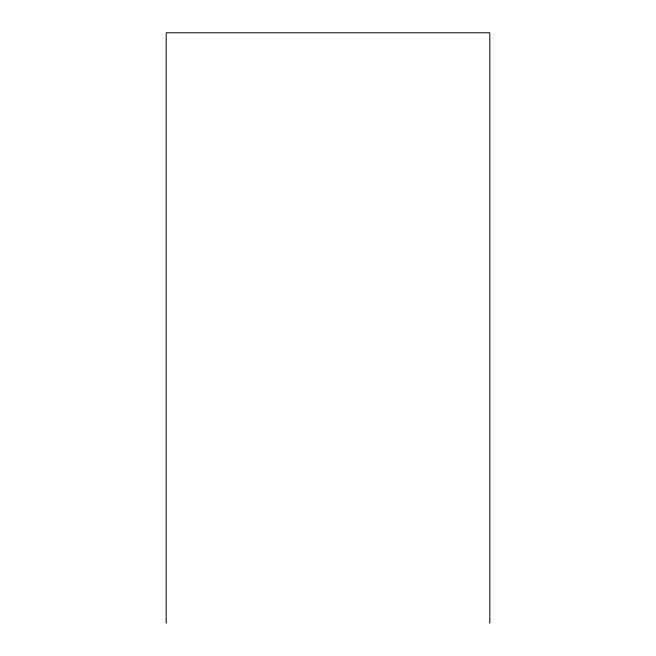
<?xml version="1.0" encoding="UTF-8"?>
<svg xmlns="http://www.w3.org/2000/svg" width="656" height="656" viewBox="0 0 656 656"><rect width="100%" height="100%" fill="white"/><g stroke="black" fill="none" stroke-linecap="round" stroke-linejoin="round"><path stroke-width="0.98" d="M489.827 623.2L489.827 32.8L166.173 32.8L166.173 623.2"/></g></svg>
